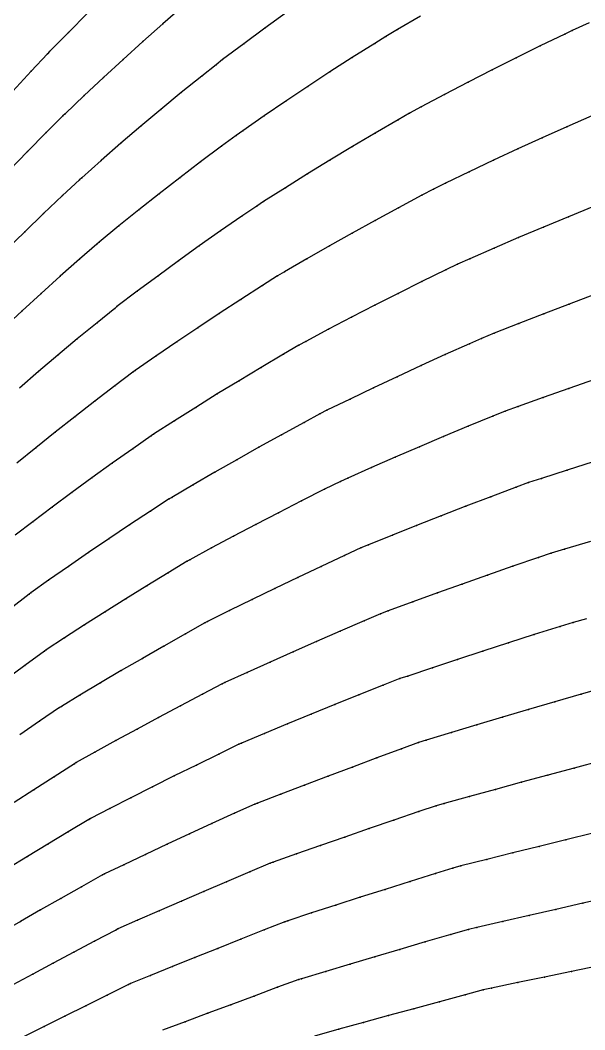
# Model space of a CAD drawing. Extents: x 0 to 4.67, y -4.5 to 1.66.
# Drawn here: x 0.401 to 0.754, y 0.411 to 1.043 of the extents above; entities that cross this region are included whole.
import ezdxf

# ---------------------------------------------------------------- set-up
doc = ezdxf.new("R2010")
doc.units = 0
doc.layers.get('0').update_dxf_attribs({"linetype": 'CONTINUOUS'})

msp = doc.modelspace()

# ---------------------------------------------------------------- linework, layer by layer
at = {"color": 4}
for points in [[(0.50294, 1.0517), (0.49029, 1.04072), (0.47779, 1.02965), (0.46542, 1.01848), (0.4532, 1.00722), (0.44111, 0.99587), (0.42917, 0.98444), (0.4278, 0.98311), (0.41737, 0.97271), (0.40571, 0.96087), (0.39421, 0.94894)], [(0.65137, 1.04553), (0.63702, 1.03715), (0.62978, 1.03284), (0.62281, 1.02851), (0.60872, 1.01959), (0.59477, 1.0106), (0.58095, 1.00153), (0.56727, 0.99237), (0.55372, 0.98315), (0.54031, 0.97384), (0.53611, 0.97087), (0.52704, 0.96419), (0.51391, 0.95435), (0.50092, 0.94444), (0.48808, 0.93446), (0.47539, 0.92441), (0.46284, 0.91429), (0.45043, 0.90412), (0.44902, 0.90294), (0.43818, 0.89352), (0.42608, 0.88281), (0.41413, 0.87205), (0.40234, 0.86124), (0.3907, 0.85037)], [(0.56758, 1.04783), (0.55416, 1.03808), (0.54087, 1.02824), (0.52772, 1.01831), (0.52359, 1.01514), (0.5147, 1.00808), (0.50182, 0.99767), (0.48908, 0.98718), (0.47648, 0.97662), (0.46403, 0.96597), (0.45172, 0.95524), (0.43955, 0.94444), (0.43817, 0.94319), (0.42753, 0.93328), (0.41567, 0.92201), (0.40394, 0.91068), (0.39237, 0.89927)], [(0.44312, 1.04736), (0.43124, 1.0354), (0.4195, 1.02333), (0.41816, 1.02192), (0.4079, 1.01103), (0.39644, 0.99862)], [(0.757, 1.04132), (0.74628, 1.03652), (0.74161, 1.0343), (0.72635, 1.02691), (0.71121, 1.01945), (0.6962, 1.0119), (0.68131, 1.00428), (0.66655, 0.99658), (0.65192, 0.9888), (0.64454, 0.9848), (0.63742, 0.98073), (0.62306, 0.97237), (0.60883, 0.96393), (0.59474, 0.95543), (0.58078, 0.94686), (0.56697, 0.93822), (0.55329, 0.92952), (0.549, 0.92674), (0.53976, 0.92043), (0.52637, 0.91114), (0.51313, 0.90178), (0.50003, 0.89238), (0.48708, 0.88291), (0.47429, 0.87339), (0.46164, 0.86382), (0.4602, 0.86271), (0.44915, 0.85377), (0.43681, 0.84361), (0.42462, 0.83341), (0.41259, 0.82317), (0.40072, 0.81288)], [(0.75853, 0.98323), (0.74296, 0.97637), (0.72752, 0.96944), (0.71221, 0.96243), (0.69703, 0.95536), (0.68198, 0.94823), (0.66706, 0.94103), (0.65953, 0.93732), (0.65228, 0.93351), (0.63763, 0.92567), (0.62312, 0.91777), (0.60875, 0.90982), (0.59452, 0.9018), (0.58043, 0.89374), (0.56648, 0.88562), (0.56211, 0.88302), (0.55268, 0.87707), (0.53903, 0.8683), (0.52552, 0.85949), (0.51217, 0.85063), (0.49896, 0.84172), (0.48591, 0.83278), (0.47302, 0.82379), (0.47155, 0.82274), (0.46028, 0.81426), (0.44769, 0.80463), (0.43527, 0.79497), (0.423, 0.78529), (0.41089, 0.77556), (0.39895, 0.76581)], [(0.75966, 0.92647), (0.74392, 0.92005), (0.72831, 0.91356), (0.71283, 0.90702), (0.69749, 0.90043), (0.68228, 0.89378), (0.6746, 0.89036), (0.66721, 0.88679), (0.65227, 0.87945), (0.63748, 0.87207), (0.62283, 0.86464), (0.60832, 0.85717), (0.59395, 0.84964), (0.57974, 0.84208), (0.57528, 0.83967), (0.56567, 0.83405), (0.55175, 0.82579), (0.53798, 0.8175), (0.52436, 0.80917), (0.5109, 0.8008), (0.4976, 0.7924), (0.48445, 0.78397), (0.48295, 0.783), (0.47146, 0.77495), (0.45863, 0.76584), (0.44596, 0.7567), (0.43345, 0.74755), (0.42111, 0.73837), (0.40893, 0.72917), (0.39799, 0.72077)], [(0.76026, 0.87136), (0.74435, 0.86537), (0.72857, 0.85934), (0.71294, 0.85325), (0.69744, 0.84713), (0.68961, 0.84398), (0.68208, 0.84064), (0.66686, 0.83379), (0.65178, 0.8269), (0.63685, 0.81998), (0.62207, 0.81301), (0.60743, 0.80601), (0.59294, 0.79897), (0.5884, 0.79673), (0.57861, 0.79144), (0.56442, 0.78367), (0.55039, 0.77587), (0.53651, 0.76805), (0.5228, 0.7602), (0.50924, 0.75233), (0.49584, 0.74444), (0.49431, 0.74352), (0.4826, 0.73591), (0.46953, 0.72728), (0.45661, 0.71865), (0.44387, 0.71), (0.43129, 0.70134), (0.41889, 0.69268), (0.40773, 0.68478), (0.40665, 0.68394), (0.39458, 0.67449)], [(0.7602, 0.8182), (0.74413, 0.81264), (0.72821, 0.80704), (0.71242, 0.80141), (0.70446, 0.79852), (0.69678, 0.79539), (0.68128, 0.789), (0.66593, 0.78258), (0.65072, 0.77613), (0.63566, 0.76965), (0.62075, 0.76314), (0.606, 0.75661), (0.60137, 0.75453), (0.5914, 0.74955), (0.57695, 0.74224), (0.56266, 0.73491), (0.54853, 0.72757), (0.53456, 0.72021), (0.52075, 0.71284), (0.5071, 0.70545), (0.50555, 0.7046), (0.49362, 0.69739), (0.48031, 0.68923), (0.46716, 0.68107), (0.45418, 0.67292), (0.44137, 0.66475), (0.42873, 0.6566), (0.41737, 0.64916), (0.41627, 0.64836), (0.40398, 0.63937), (0.39187, 0.6304)], [(0.7594, 0.76671), (0.74319, 0.76157), (0.72713, 0.7564), (0.71902, 0.75375), (0.71121, 0.75084), (0.69543, 0.74488), (0.67981, 0.7389), (0.66433, 0.7329), (0.64901, 0.72688), (0.63384, 0.72084), (0.61882, 0.71478), (0.61411, 0.71285), (0.60396, 0.70817), (0.58926, 0.7013), (0.57471, 0.69442), (0.56033, 0.68754), (0.54612, 0.68064), (0.53206, 0.67375), (0.51817, 0.66684), (0.51659, 0.66604), (0.50445, 0.65922), (0.4909, 0.65151), (0.47752, 0.64381), (0.46431, 0.63611), (0.45128, 0.62843), (0.43842, 0.62075), (0.42686, 0.61376), (0.42573, 0.613), (0.41322, 0.60445), (0.4009, 0.59593)], [(0.75779, 0.71683), (0.74145, 0.7121), (0.73321, 0.70968), (0.72527, 0.70697), (0.70923, 0.70142), (0.69334, 0.69586), (0.6776, 0.69029), (0.66202, 0.6847), (0.64659, 0.6791), (0.63132, 0.67349), (0.62653, 0.6717), (0.61621, 0.6673), (0.60126, 0.66085), (0.58647, 0.6544), (0.57185, 0.64795), (0.55739, 0.6415), (0.5431, 0.63505), (0.52898, 0.6286), (0.52737, 0.62786), (0.51503, 0.62141), (0.50125, 0.61412), (0.48764, 0.60686), (0.47421, 0.5996), (0.46096, 0.59237), (0.44788, 0.58515), (0.43612, 0.57858), (0.43498, 0.57786), (0.42226, 0.56973), (0.40973, 0.56164), (0.39737, 0.55358)], [(0.75532, 0.66854), (0.74694, 0.66633), (0.73887, 0.6638), (0.72257, 0.65865), (0.70643, 0.65348), (0.69045, 0.64831), (0.67462, 0.64313), (0.65894, 0.63794), (0.64343, 0.63275), (0.63857, 0.63111), (0.62808, 0.62697), (0.61289, 0.62092), (0.59787, 0.61487), (0.58301, 0.60883), (0.56832, 0.6028), (0.55381, 0.59678), (0.53946, 0.59076), (0.53782, 0.59006), (0.52529, 0.58396), (0.51129, 0.57709), (0.49746, 0.57023), (0.48382, 0.5634), (0.47035, 0.55659), (0.45707, 0.5498), (0.44512, 0.54364), (0.44396, 0.54295), (0.43104, 0.53523), (0.41831, 0.52755), (0.40576, 0.5199), (0.3934, 0.51231)], [(0.76013, 0.6237), (0.75194, 0.62135), (0.7354, 0.61656), (0.71902, 0.61176), (0.70279, 0.60697), (0.68673, 0.60217), (0.67082, 0.59738), (0.65508, 0.59259), (0.65014, 0.59107), (0.6395, 0.58718), (0.62408, 0.58151), (0.60884, 0.57584), (0.59376, 0.57019), (0.57885, 0.56455), (0.56412, 0.55893), (0.54956, 0.55332), (0.5479, 0.55267), (0.53517, 0.5469), (0.52096, 0.54041), (0.50693, 0.53395), (0.49308, 0.52751), (0.47942, 0.5211), (0.46593, 0.51473), (0.45381, 0.50894), (0.45263, 0.50829), (0.43952, 0.50095), (0.4266, 0.49366), (0.41386, 0.48642), (0.40131, 0.47922), (0.38896, 0.47208)], [(0.7644, 0.57961), (0.74763, 0.57516), (0.73102, 0.57071), (0.71457, 0.56627), (0.69828, 0.56184), (0.68216, 0.55741), (0.66619, 0.55298), (0.66119, 0.55159), (0.6504, 0.54794), (0.63477, 0.54261), (0.61931, 0.53731), (0.60403, 0.53202), (0.58891, 0.52676), (0.57398, 0.52151), (0.55921, 0.51628), (0.55753, 0.51568), (0.54463, 0.51023), (0.53022, 0.5041), (0.516, 0.498), (0.50196, 0.49195), (0.48811, 0.48592), (0.47443, 0.47993), (0.46215, 0.47451), (0.46095, 0.47388), (0.44766, 0.46691), (0.43455, 0.45999), (0.42164, 0.45313), (0.40892, 0.44632), (0.3964, 0.43956)], [(0.7592, 0.53444), (0.74238, 0.53032), (0.72572, 0.52621), (0.70922, 0.52211), (0.69289, 0.51802), (0.67673, 0.51395), (0.67166, 0.51266), (0.66073, 0.50923), (0.6449, 0.50425), (0.62925, 0.49928), (0.61377, 0.49433), (0.59846, 0.48941), (0.58333, 0.48452), (0.56838, 0.47965), (0.56668, 0.47909), (0.55361, 0.47394), (0.53903, 0.46815), (0.52462, 0.46241), (0.5104, 0.4567), (0.49637, 0.45104), (0.48253, 0.44541), (0.47008, 0.44032), (0.46887, 0.43973), (0.45541, 0.43311), (0.44214, 0.42654), (0.42906, 0.42003), (0.41618, 0.41358), (0.4035, 0.40719)], [(0.77004, 0.49439), (0.75302, 0.49057), (0.73617, 0.48677), (0.71948, 0.48299), (0.70296, 0.47922), (0.68661, 0.47546), (0.68149, 0.47428), (0.67043, 0.47106), (0.65442, 0.46638), (0.63859, 0.46173), (0.62293, 0.45711), (0.60745, 0.45251), (0.59214, 0.44795), (0.57702, 0.44341), (0.5753, 0.44289), (0.56208, 0.43802), (0.54732, 0.43256), (0.53275, 0.42715), (0.51837, 0.42177), (0.50418, 0.41644), (0.49017, 0.41116)], [(0.7629, 0.45145), (0.74587, 0.44793), (0.72901, 0.44443), (0.71232, 0.44096), (0.6958, 0.4375), (0.69063, 0.43641), (0.67946, 0.43339), (0.66328, 0.42901), (0.64728, 0.42465), (0.63146, 0.42033), (0.61582, 0.41604), (0.60036, 0.41178), (0.58508, 0.40756)]]:
    msp.add_lwpolyline(points, dxfattribs=at)
at = {"color": 2}
for p in [(0.49029, 1.04072, 0.17006), (0.55416, 1.03808, 0.24141), (0.63702, 1.03715, 0.32523), (0.74628, 1.03652, 0.42152), (0.43124, 1.0354, 0.11117), (0.47779, 1.02965, 0.17006), (0.62978, 1.03284, 0.32523), (0.74161, 1.0343, 0.42152), (0.4195, 1.02333, 0.11117), (0.54087, 1.02824, 0.24141), (0.62281, 1.02851, 0.32523), (0.72635, 1.02691, 0.42152), (0.41816, 1.02192, 0.11117), (0.46542, 1.01848, 0.17006), (0.52772, 1.01831, 0.24141), (0.60872, 1.01959, 0.32523), (0.71121, 1.01945, 0.42152), (0.4079, 1.01103, 0.11117), (0.52359, 1.01514, 0.24141), (0.59477, 1.0106, 0.32523), (0.6962, 1.0119, 0.42152), (0.4532, 1.00722, 0.17006), (0.5147, 1.00808, 0.24141), (0.68131, 1.00428, 0.42152), (0.58095, 1.00153, 0.32523), (0.44111, 0.99587, 0.17006), (0.50182, 0.99767, 0.24141), (0.56727, 0.99237, 0.32523), (0.66655, 0.99658, 0.42152), (0.48908, 0.98718, 0.24141), (0.65192, 0.9888, 0.42152), (0.4278, 0.98311, 0.17006), (0.42917, 0.98444, 0.17006), (0.55372, 0.98315, 0.32523), (0.63742, 0.98073, 0.42152), (0.64454, 0.9848, 0.42152), (0.41737, 0.97271, 0.17006), (0.47648, 0.97662, 0.24141), (0.54031, 0.97384, 0.32523), (0.74296, 0.97637, 0.53028), (0.53611, 0.97087, 0.32523), (0.62306, 0.97237, 0.42152), (0.72752, 0.96944, 0.53028), (0.40571, 0.96087, 0.17006), (0.46403, 0.96597, 0.24141), (0.52704, 0.96419, 0.32523), (0.60883, 0.96393, 0.42152), (0.71221, 0.96243, 0.53028), (0.45172, 0.95524, 0.24141), (0.51391, 0.95435, 0.32523), (0.59474, 0.95543, 0.42152), (0.69703, 0.95536, 0.53028), (0.68198, 0.94823, 0.53028), (0.43817, 0.94319, 0.24141), (0.43955, 0.94444, 0.24141), (0.50092, 0.94444, 0.32523), (0.58078, 0.94686, 0.42152), (0.66706, 0.94103, 0.53028), (0.56697, 0.93822, 0.42152), (0.65953, 0.93732, 0.53028), (0.42753, 0.93328, 0.24141), (0.48808, 0.93446, 0.32523), (0.55329, 0.92952, 0.42152), (0.65228, 0.93351, 0.53028), (0.47539, 0.92441, 0.32523), (0.549, 0.92674, 0.42152), (0.63763, 0.92567, 0.53028), (0.41567, 0.92201, 0.24141), (0.53976, 0.92043, 0.42152), (0.62312, 0.91777, 0.53028), (0.74392, 0.92005, 0.65151), (0.40394, 0.91068, 0.24141), (0.46284, 0.91429, 0.32523), (0.52637, 0.91114, 0.42152), (0.60875, 0.90982, 0.53028), (0.72831, 0.91356, 0.65151), (0.45043, 0.90412, 0.32523), (0.71283, 0.90702, 0.65151), (0.44902, 0.90294, 0.32523), (0.51313, 0.90178, 0.42152), (0.59452, 0.9018, 0.53028), (0.69749, 0.90043, 0.65151), (0.43818, 0.89352, 0.32523), (0.50003, 0.89238, 0.42152), (0.58043, 0.89374, 0.53028), (0.68228, 0.89378, 0.65151), (0.56648, 0.88562, 0.53028), (0.66721, 0.88679, 0.65151), (0.6746, 0.89036, 0.65151), (0.42608, 0.88281, 0.32523), (0.48708, 0.88291, 0.42152), (0.56211, 0.88302, 0.53028), (0.65227, 0.87945, 0.65151), (0.41413, 0.87205, 0.32523), (0.47429, 0.87339, 0.42152), (0.55268, 0.87707, 0.53028), (0.63748, 0.87207, 0.65151), (0.53903, 0.8683, 0.53028), (0.74435, 0.86537, 0.7852), (0.40234, 0.86124, 0.32523), (0.4602, 0.86271, 0.42152), (0.46164, 0.86382, 0.42152), (0.52552, 0.85949, 0.53028), (0.62283, 0.86464, 0.65151), (0.72857, 0.85934, 0.7852), (0.44915, 0.85377, 0.42152), (0.60832, 0.85717, 0.65151), (0.71294, 0.85325, 0.7852), (0.51217, 0.85063, 0.53028), (0.59395, 0.84964, 0.65151), (0.69744, 0.84713, 0.7852), (0.43681, 0.84361, 0.42152), (0.49896, 0.84172, 0.53028), (0.57974, 0.84208, 0.65151), (0.68208, 0.84064, 0.7852), (0.68961, 0.84398, 0.7852), (0.56567, 0.83405, 0.65151), (0.57528, 0.83967, 0.65151), (0.66686, 0.83379, 0.7852), (0.42462, 0.83341, 0.42152), (0.48591, 0.83278, 0.53028), (0.41259, 0.82317, 0.42152), (0.47155, 0.82274, 0.53028), (0.47302, 0.82379, 0.53028), (0.55175, 0.82579, 0.65151), (0.65178, 0.8269, 0.7852), (0.53798, 0.8175, 0.65151), (0.63685, 0.81998, 0.7852), (0.46028, 0.81426, 0.53028), (0.52436, 0.80917, 0.65151), (0.62207, 0.81301, 0.7852), (0.74413, 0.81264, 0.93136), (0.44769, 0.80463, 0.53028), (0.60743, 0.80601, 0.7852), (0.72821, 0.80704, 0.93136), (0.5109, 0.8008, 0.65151), (0.5884, 0.79673, 0.7852), (0.59294, 0.79897, 0.7852), (0.70446, 0.79852, 0.93136), (0.71242, 0.80141, 0.93136), (0.43527, 0.79497, 0.53028), (0.4976, 0.7924, 0.65151), (0.57861, 0.79144, 0.7852), (0.69678, 0.79539, 0.93136), (0.423, 0.78529, 0.53028), (0.48445, 0.78397, 0.65151), (0.56442, 0.78367, 0.7852), (0.68128, 0.789, 0.93136), (0.48295, 0.783, 0.65151), (0.66593, 0.78258, 0.93136), (0.41089, 0.77556, 0.53028), (0.47146, 0.77495, 0.65151), (0.55039, 0.77587, 0.7852), (0.65072, 0.77613, 0.93136), (0.45863, 0.76584, 0.65151), (0.53651, 0.76805, 0.7852), (0.63566, 0.76965, 0.93136), (0.5228, 0.7602, 0.7852), (0.62075, 0.76314, 0.93136), (0.74319, 0.76157, 1.08999), (0.44596, 0.7567, 0.65151), (0.50924, 0.75233, 0.7852), (0.60137, 0.75453, 0.93136), (0.606, 0.75661, 0.93136), (0.71902, 0.75375, 1.08999), (0.72713, 0.7564, 1.08999), (0.43345, 0.74755, 0.65151), (0.5914, 0.74955, 0.93136), (0.71121, 0.75084, 1.08999), (0.49431, 0.74352, 0.7852), (0.49584, 0.74444, 0.7852), (0.57695, 0.74224, 0.93136), (0.69543, 0.74488, 1.08999), (0.42111, 0.73837, 0.65151), (0.4826, 0.73591, 0.7852), (0.56266, 0.73491, 0.93136), (0.66433, 0.7329, 1.08999), (0.67981, 0.7389, 1.08999), (0.40893, 0.72917, 0.65151), (0.46953, 0.72728, 0.7852), (0.54853, 0.72757, 0.93136), (0.64901, 0.72688, 1.08999), (0.53456, 0.72021, 0.93136), (0.63384, 0.72084, 1.08999), (0.45661, 0.71865, 0.7852), (0.61882, 0.71478, 1.08999), (0.44387, 0.71, 0.7852), (0.52075, 0.71284, 0.93136), (0.60396, 0.70817, 1.08999), (0.61411, 0.71285, 1.08999), (0.73321, 0.70968, 1.26109), (0.74145, 0.7121, 1.26109), (0.43129, 0.70134, 0.7852), (0.50555, 0.7046, 0.93136), (0.5071, 0.70545, 0.93136), (0.58926, 0.7013, 1.08999), (0.70923, 0.70142, 1.26109), (0.72527, 0.70697, 1.26109), (0.49362, 0.69739, 0.93136), (0.69334, 0.69586, 1.26109), (0.41889, 0.69268, 0.7852), (0.48031, 0.68923, 0.93136), (0.57471, 0.69442, 1.08999), (0.6776, 0.69029, 1.26109), (0.40665, 0.68394, 0.7852), (0.40773, 0.68478, 0.7852), (0.56033, 0.68754, 1.08999), (0.66202, 0.6847, 1.26109), (0.46716, 0.68107, 0.93136), (0.54612, 0.68064, 1.08999), (0.64659, 0.6791, 1.26109), (0.45418, 0.67292, 0.93136), (0.53206, 0.67375, 1.08999), (0.62653, 0.6717, 1.26109), (0.63132, 0.67349, 1.26109), (0.44137, 0.66475, 0.93136), (0.51659, 0.66604, 1.08999), (0.51817, 0.66684, 1.08999), (0.61621, 0.6673, 1.26109), (0.73887, 0.6638, 1.44466), (0.74694, 0.66633, 1.44466), (0.50445, 0.65922, 1.08999), (0.60126, 0.66085, 1.26109), (0.72257, 0.65865, 1.44466), (0.42873, 0.6566, 0.93136), (0.4909, 0.65151, 1.08999), (0.58647, 0.6544, 1.26109), (0.70643, 0.65348, 1.44466), (0.41627, 0.64836, 0.93136), (0.41737, 0.64916, 0.93136), (0.57185, 0.64795, 1.26109), (0.69045, 0.64831, 1.44466), (0.40398, 0.63937, 0.93136), (0.47752, 0.64381, 1.08999), (0.55739, 0.6415, 1.26109), (0.65894, 0.63794, 1.44466), (0.67462, 0.64313, 1.44466), (0.46431, 0.63611, 1.08999), (0.5431, 0.63505, 1.26109), (0.64343, 0.63275, 1.44466), (0.45128, 0.62843, 1.08999), (0.52737, 0.62786, 1.26109), (0.52898, 0.6286, 1.26109), (0.62808, 0.62697, 1.44466), (0.63857, 0.63111, 1.44466), (0.43842, 0.62075, 1.08999), (0.51503, 0.62141, 1.26109), (0.61289, 0.62092, 1.44466), (0.75194, 0.62135, 1.6407), (0.42573, 0.613, 1.08999), (0.42686, 0.61376, 1.08999), (0.50125, 0.61412, 1.26109), (0.59787, 0.61487, 1.44466), (0.7354, 0.61656, 1.6407), (0.48764, 0.60686, 1.26109), (0.58301, 0.60883, 1.44466), (0.70279, 0.60697, 1.6407), (0.71902, 0.61176, 1.6407), (0.41322, 0.60445, 1.08999), (0.56832, 0.6028, 1.44466), (0.68673, 0.60217, 1.6407), (0.47421, 0.5996, 1.26109), (0.55381, 0.59678, 1.44466), (0.67082, 0.59738, 1.6407), (0.46096, 0.59237, 1.26109), (0.53782, 0.59006, 1.44466), (0.53946, 0.59076, 1.44466), (0.65014, 0.59107, 1.6407), (0.65508, 0.59259, 1.6407), (0.44788, 0.58515, 1.26109), (0.52529, 0.58396, 1.44466), (0.62408, 0.58151, 1.6407), (0.6395, 0.58718, 1.6407), (0.43498, 0.57786, 1.26109), (0.43612, 0.57858, 1.26109), (0.51129, 0.57709, 1.44466), (0.60884, 0.57584, 1.6407), (0.74763, 0.57516, 1.8492), (0.42226, 0.56973, 1.26109), (0.49746, 0.57023, 1.44466), (0.59376, 0.57019, 1.6407), (0.73102, 0.57071, 1.8492), (0.48382, 0.5634, 1.44466), (0.57885, 0.56455, 1.6407), (0.71457, 0.56627, 1.8492), (0.40973, 0.56164, 1.26109), (0.47035, 0.55659, 1.44466), (0.56412, 0.55893, 1.6407), (0.68216, 0.55741, 1.8492), (0.69828, 0.56184, 1.8492), (0.45707, 0.5498, 1.44466), (0.5479, 0.55267, 1.6407), (0.54956, 0.55332, 1.6407), (0.66119, 0.55159, 1.8492), (0.66619, 0.55298, 1.8492), (0.44512, 0.54364, 1.44466), (0.53517, 0.5469, 1.6407), (0.6504, 0.54794, 1.8492), (0.44396, 0.54295, 1.44466), (0.52096, 0.54041, 1.6407), (0.61931, 0.53731, 1.8492), (0.63477, 0.54261, 1.8492), (0.43104, 0.53523, 1.44466), (0.50693, 0.53395, 1.6407), (0.60403, 0.53202, 1.8492), (0.41831, 0.52755, 1.44466), (0.49308, 0.52751, 1.6407), (0.58891, 0.52676, 1.8492), (0.72572, 0.52621, 2.07017), (0.74238, 0.53032, 2.07017), (0.40576, 0.5199, 1.44466), (0.47942, 0.5211, 1.6407), (0.57398, 0.52151, 1.8492), (0.69289, 0.51802, 2.07017), (0.70922, 0.52211, 2.07017), (0.46593, 0.51473, 1.6407), (0.55753, 0.51568, 1.8492), (0.55921, 0.51628, 1.8492), (0.67166, 0.51266, 2.07017), (0.67673, 0.51395, 2.07017), (0.45263, 0.50829, 1.6407), (0.45381, 0.50894, 1.6407), (0.54463, 0.51023, 1.8492), (0.66073, 0.50923, 2.07017), (0.43952, 0.50095, 1.6407), (0.53022, 0.5041, 1.8492), (0.62925, 0.49928, 2.07017), (0.6449, 0.50425, 2.07017), (0.4266, 0.49366, 1.6407), (0.516, 0.498, 1.8492), (0.61377, 0.49433, 2.07017), (0.41386, 0.48642, 1.6407), (0.50196, 0.49195, 1.8492), (0.59846, 0.48941, 2.07017), (0.73617, 0.48677, 2.30361), (0.75302, 0.49057, 2.30361), (0.48811, 0.48592, 1.8492), (0.58333, 0.48452, 2.07017), (0.71948, 0.48299, 2.30361), (0.40131, 0.47922, 1.6407), (0.46095, 0.47388, 1.8492), (0.46215, 0.47451, 1.8492), (0.47443, 0.47993, 1.8492), (0.55361, 0.47394, 2.07017), (0.56668, 0.47909, 2.07017), (0.56838, 0.47965, 2.07017), (0.68149, 0.47428, 2.30361), (0.68661, 0.47546, 2.30361), (0.70296, 0.47922, 2.30361), (0.53903, 0.46815, 2.07017), (0.67043, 0.47106, 2.30361), (0.44766, 0.46691, 1.8492), (0.52462, 0.46241, 2.07017), (0.63859, 0.46173, 2.30361), (0.65442, 0.46638, 2.30361), (0.43455, 0.45999, 1.8492), (0.5104, 0.4567, 2.07017), (0.62293, 0.45711, 2.30361), (0.42164, 0.45313, 1.8492), (0.49637, 0.45104, 2.07017), (0.60745, 0.45251, 2.30361), (0.40892, 0.44632, 1.8492), (0.48253, 0.44541, 2.07017), (0.5753, 0.44289, 2.30361), (0.57702, 0.44341, 2.30361), (0.59214, 0.44795, 2.30361), (0.72901, 0.44443, 2.54952), (0.74587, 0.44793, 2.54952), (0.46887, 0.43973, 2.07017), (0.47008, 0.44032, 2.07017), (0.56208, 0.43802, 2.30361), (0.69063, 0.43641, 2.54952), (0.6958, 0.4375, 2.54952), (0.71232, 0.44096, 2.54952), (0.45541, 0.43311, 2.07017), (0.54732, 0.43256, 2.30361), (0.67946, 0.43339, 2.54952), (0.44214, 0.42654, 2.07017), (0.53275, 0.42715, 2.30361), (0.64728, 0.42465, 2.54952), (0.66328, 0.42901, 2.54952), (0.42906, 0.42003, 2.07017), (0.51837, 0.42177, 2.30361), (0.63146, 0.42033, 2.54952), (0.41618, 0.41358, 2.07017), (0.50418, 0.41644, 2.30361), (0.60036, 0.41178, 2.54952), (0.61582, 0.41604, 2.54952)]:
    msp.add_point(p, dxfattribs=at)

doc.saveas('drawing.dxf')
